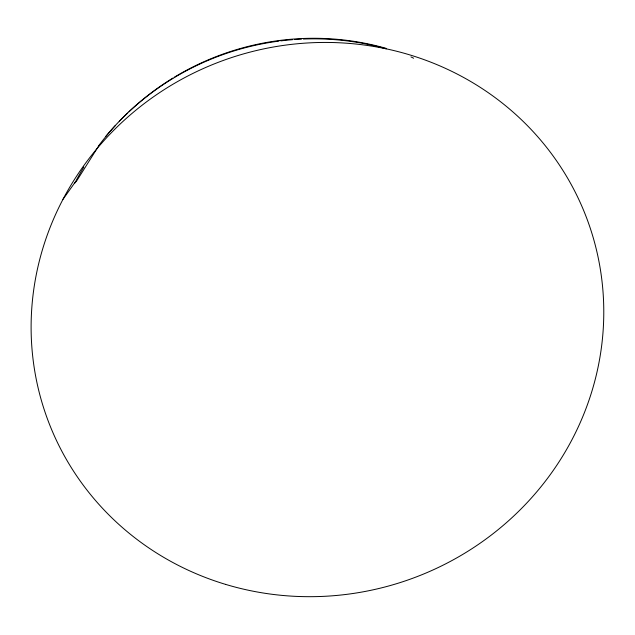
<?xml version="1.0" encoding="UTF-8"?>
<svg xmlns="http://www.w3.org/2000/svg" width="635" height="635" viewBox="0 0 635 635"><rect width="100%" height="100%" fill="white"/><g stroke="black" fill="none" stroke-linecap="round" stroke-linejoin="round"><path stroke-width="0.95" d="M76.144 181.761L98.973 145.455M62.968 199.35L75.66 181.499M410.972 56.912L413.623 58.229M74.747 183.253A262.62 253.452 -20 0 1 83.891 167.005M105.918 136.207A262.62 253.452 -20 0 1 127.548 113.093M128.992 111.736A262.62 253.452 -20 0 1 278.876 41.124M280.845 40.878A262.62 253.452 -20 0 1 292.632 39.68M294.6 39.537A262.62 253.452 -20 0 1 301.458 39.132M303.419 39.045A262.62 253.452 -20 0 1 386.239 48.839M98.917 145.407A261.041 252.047 -20.1 0 1 115.205 125.714M119.253 121.372A261.041 252.047 -20.1 0 1 172.879 78.089M174.546 77.081A261.041 252.047 -20.1 0 1 386.128 48.363M225.576 584.375A287.711 275.685 -20 0 0 598.241 257.889A287.711 275.685 -20 0 0 128.524 116.419A287.711 275.685 -20 0 0 225.576 584.375"/></g></svg>
